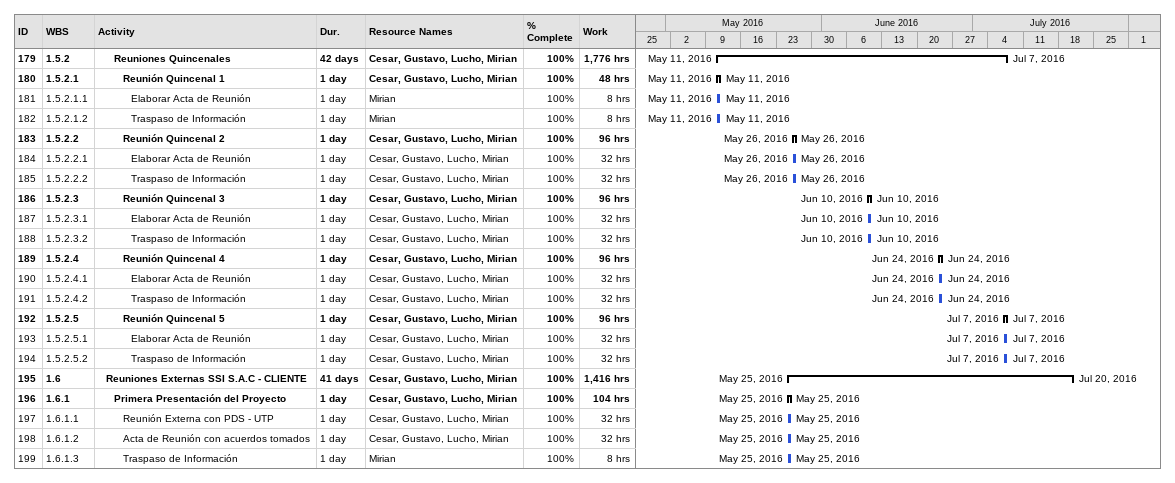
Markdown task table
| ID | WBS | Task | Duration | Start | Finish | Resources | % complete | Work (h) |
|---|---|---|---|---|---|---|---|---|
| 179 | 1.5.2 | **Reuniones Quincenales** | 42d | 2016-05-11 | 2016-07-07 | Cesar, Gustavo, Lucho, Mirian | 100 | 1776 |
| 180 | 1.5.2.1 | **Reunión Quincenal 1** | 1d | 2016-05-11 | 2016-05-11 | Cesar, Gustavo, Lucho, Mirian | 100 | 48 |
| 181 | 1.5.2.1.1 | Elaborar Acta de Reunión | 1d | 2016-05-11 | 2016-05-11 | Mirian | 100 | 8 |
| 182 | 1.5.2.1.2 | Traspaso de Información | 1d | 2016-05-11 | 2016-05-11 | Mirian | 100 | 8 |
| 183 | 1.5.2.2 | **Reunión Quincenal 2** | 1d | 2016-05-26 | 2016-05-26 | Cesar, Gustavo, Lucho, Mirian | 100 | 96 |
| 184 | 1.5.2.2.1 | Elaborar Acta de Reunión | 1d | 2016-05-26 | 2016-05-26 | Cesar, Gustavo, Lucho, Mirian | 100 | 32 |
| 185 | 1.5.2.2.2 | Traspaso de Información | 1d | 2016-05-26 | 2016-05-26 | Cesar, Gustavo, Lucho, Mirian | 100 | 32 |
| 186 | 1.5.2.3 | **Reunión Quincenal 3** | 1d | 2016-06-10 | 2016-06-10 | Cesar, Gustavo, Lucho, Mirian | 100 | 96 |
| 187 | 1.5.2.3.1 | Elaborar Acta de Reunión | 1d | 2016-06-10 | 2016-06-10 | Cesar, Gustavo, Lucho, Mirian | 100 | 32 |
| 188 | 1.5.2.3.2 | Traspaso de Información | 1d | 2016-06-10 | 2016-06-10 | Cesar, Gustavo, Lucho, Mirian | 100 | 32 |
| 189 | 1.5.2.4 | **Reunión Quincenal 4** | 1d | 2016-06-24 | 2016-06-24 | Cesar, Gustavo, Lucho, Mirian | 100 | 96 |
| 190 | 1.5.2.4.1 | Elaborar Acta de Reunión | 1d | 2016-06-24 | 2016-06-24 | Cesar, Gustavo, Lucho, Mirian | 100 | 32 |
| 191 | 1.5.2.4.2 | Traspaso de Información | 1d | 2016-06-24 | 2016-06-24 | Cesar, Gustavo, Lucho, Mirian | 100 | 32 |
| 192 | 1.5.2.5 | **Reunión Quincenal 5** | 1d | 2016-07-07 | 2016-07-07 | Cesar, Gustavo, Lucho, Mirian | 100 | 96 |
| 193 | 1.5.2.5.1 | Elaborar Acta de Reunión | 1d | 2016-07-07 | 2016-07-07 | Cesar, Gustavo, Lucho, Mirian | 100 | 32 |
| 194 | 1.5.2.5.2 | Traspaso de Información | 1d | 2016-07-07 | 2016-07-07 | Cesar, Gustavo, Lucho, Mirian | 100 | 32 |
| 195 | 1.6 | **Reuniones Externas SSI S.A.C - CLIENTE** | 41d | 2016-05-25 | 2016-07-20 | Cesar, Gustavo, Lucho, Mirian | 100 | 1416 |
| 196 | 1.6.1 | **Primera Presentación del Proyecto** | 1d | 2016-05-25 | 2016-05-25 | Cesar, Gustavo, Lucho, Mirian | 100 | 104 |
| 197 | 1.6.1.1 | Reunión Externa con PDS - UTP | 1d | 2016-05-25 | 2016-05-25 | Cesar, Gustavo, Lucho, Mirian | 100 | 32 |
| 198 | 1.6.1.2 | Acta de Reunión con acuerdos tomados | 1d | 2016-05-25 | 2016-05-25 | Cesar, Gustavo, Lucho, Mirian | 100 | 32 |
| 199 | 1.6.1.3 | Traspaso de Información | 1d | 2016-05-25 | 2016-05-25 | Mirian | 100 | 8 |
